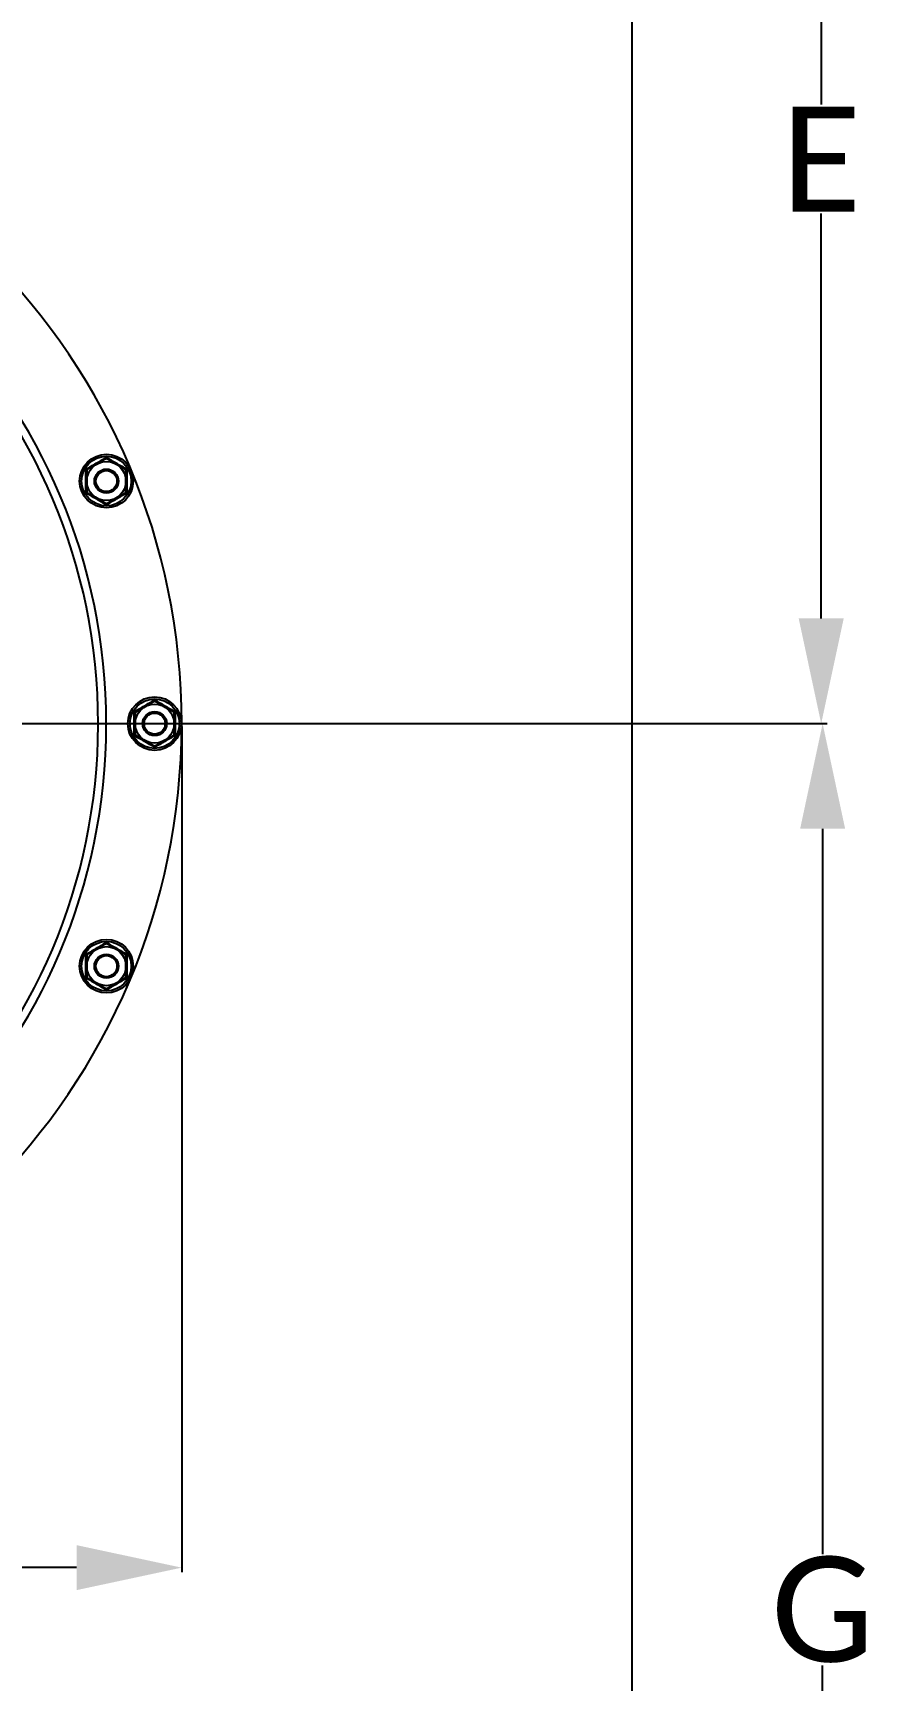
# Model space of a CAD drawing. Header units: millimetres. Extents: x 7589 to 12925, y 625 to 5429.
# Drawn here: x 11221 to 11500, y 4434 to 4983 of the extents above; entities that cross this region are included whole.
import ezdxf

# ---------------------------------------------------------------- set-up
doc = ezdxf.new("R2010")
doc.units = ezdxf.units.MM
doc.header["$LTSCALE"] = 307.34
doc.header["$PDMODE"] = 3
doc.header["$PDSIZE"] = 8
doc.layers.get('0').update_dxf_attribs({"linetype": 'CONTINUOUS'})
doc.layers.get('Defpoints').update_dxf_attribs({"linetype": 'CONTINUOUS'})
doc.layers.add('02___PRT_ALL_AXES', color=7, linetype='CONTINUOUS')
doc.styles.get("Standard").update_dxf_attribs({"font": 'calibri.ttf'})
doc.dimstyles.get("Standard").update_dxf_attribs({"dimtxt": 35, "dimasz": 35, "dimexe": 1.5, "dimexo": 1, "dimtad": 1, "dimdsep": 46, "dimtxsty": 'Standard', "dimblk": '_FILLED', "dimblk1": '_FILLED', "dimblk2": '_FILLED', "dimcen": 0.09, "dimazin": 2, "dimtol": 1, "dimtp": 0.01, "dimtm": 0.01, "dimtfac": 1, "dimtofl": 0, "dimtmove": 0, "dimatfit": 3, "dimldrblk": '_FILLED', "dimfxl": 1, "dimtolj": 1, "dimarcsym": 0})

# ---------------------------------------------------------------- blocks, each defined once
blk = doc.blocks.new('_FILLED')
at = {"color": 0, "linetype": 'ByBlock'}
blk.add_solid([(0, 0), (-1, 0.214), (-1, -0.214)], dxfattribs=at)
blk = doc.blocks.new('*D41')
at = {"color": 0, "lineweight": -2}
for p, q in [((11050.04, 4753.7), (11050.04, 5267.17)), ((11085.04, 5265.67), (11234.8, 5265.67)), ((11385.04, 5265.67), (11262.83, 5265.67)), ((11420.04, 4760.65), (11420.04, 5267.17))]:
    blk.add_line(p, q, dxfattribs=at)
at = {"layer": 'Defpoints', "color": 0}
for p in [(11050.04, 5265.67), (11420.04, 4759.65), (11050.04, 4752.7)]:
    blk.add_point(p, dxfattribs=at)
at = {"color": 0, "linetype": 'ByBlock', "lineweight": -2, "xscale": 35, "yscale": 35, "zscale": 35, "rotation": 180}
blk.add_blockref('_FILLED', (11050.04, 5265.67), dxfattribs=at)
at = {"color": 0, "linetype": 'ByBlock', "lineweight": -2, "xscale": 35, "yscale": 35, "zscale": 35}
blk.add_blockref('_FILLED', (11420.04, 5265.67), dxfattribs=at)
at = {"color": 0, "insert": (11248.81, 5265.67), "char_height": 35, "attachment_point": 5}
blk.add_mtext('\\A1;\\A1;D', dxfattribs=at)
blk = doc.blocks.new('*D42')
at = {"color": 0, "lineweight": -2}
for p, q in [((10836.01, 5128.59), (11484.46, 5128.59)), ((11482.96, 5093.59), (11482.96, 4958.77)), ((11482.96, 4787.7), (11482.96, 4922.52)), ((11051.04, 4752.7), (11484.46, 4752.7))]:
    blk.add_line(p, q, dxfattribs=at)
at = {"layer": 'Defpoints', "color": 0}
for p in [(10835.01, 5128.59), (11482.96, 5128.59), (11050.04, 4752.7)]:
    blk.add_point(p, dxfattribs=at)
at = {"color": 0, "linetype": 'ByBlock', "lineweight": -2, "xscale": 35, "yscale": 35, "zscale": 35}
for p, rotation in [((11482.96, 5128.59), 90), ((11482.96, 4752.7), 270)]:
    blk.add_blockref('_FILLED', p, dxfattribs=dict(at, rotation=rotation))
at = {"color": 0, "insert": (11482.96, 4940.64), "char_height": 35, "attachment_point": 5}
blk.add_mtext('\\A1;\\A1;E', dxfattribs=at)
blk = doc.blocks.new('*D51')
at = {"color": 0, "lineweight": -2}
for p, q in [((10830.13, 4751.7), (10830.13, 4470.21)), ((11270.04, 4751.7), (11270.04, 4470.21)), ((10865.13, 4471.71), (10994.19, 4471.71)), ((11235.04, 4471.71), (11111.29, 4471.71))]:
    blk.add_line(p, q, dxfattribs=at)
at = {"layer": 'Defpoints', "color": 0}
for p in [(10830.13, 4752.7), (11270.04, 4752.7), (11270.04, 4471.71)]:
    blk.add_point(p, dxfattribs=at)
at = {"color": 0, "linetype": 'ByBlock', "lineweight": -2, "xscale": 35, "yscale": 35, "zscale": 35, "rotation": 180}
blk.add_blockref('_FILLED', (10830.13, 4471.71), dxfattribs=at)
at = {"color": 0, "linetype": 'ByBlock', "lineweight": -2, "xscale": 35, "yscale": 35, "zscale": 35}
blk.add_blockref('_FILLED', (11270.04, 4471.71), dxfattribs=at)
at = {"color": 0, "insert": (11052.74, 4471.71), "char_height": 35, "attachment_point": 5}
blk.add_mtext('\\A1;\\A1;%%C440', dxfattribs=at)
blk = doc.blocks.new('*D53')
at = {"color": 0, "lineweight": -2}
for p, q in [((11051.04, 4752.7), (11484.94, 4752.7)), ((11483.44, 4717.7), (11483.44, 4476.23)), ((11483.44, 4197.7), (11483.44, 4439.17)), ((11051.04, 4162.7), (11484.94, 4162.7))]:
    blk.add_line(p, q, dxfattribs=at)
at = {"layer": 'Defpoints', "color": 0}
for p in [(11050.04, 4752.7), (11483.44, 4752.7), (11050.04, 4162.7)]:
    blk.add_point(p, dxfattribs=at)
at = {"color": 0, "linetype": 'ByBlock', "lineweight": -2, "xscale": 35, "yscale": 35, "zscale": 35}
for p, rotation in [((11483.44, 4752.7), 90), ((11483.44, 4162.7), 270)]:
    blk.add_blockref('_FILLED', p, dxfattribs=dict(at, rotation=rotation))
at = {"color": 0, "insert": (11483.44, 4457.7), "char_height": 35, "attachment_point": 5}
blk.add_mtext('\\A1;\\A1;G', dxfattribs=at)

msp = doc.modelspace()

# ---------------------------------------------------------------- linework, layer by layer
at = {"color": 0}
for p, q in [((11420.03798, 2364.25215), (11420.03798, 5128.59124)), ((11050.03798, 4752.69723), (11420.03798, 4752.69723))]:
    msp.add_line(p, q, dxfattribs=at)
at = {"color": 0, "linetype": 'Continuous'}
for p, q in [((11244.97629, 4840.94898), (11238.47642, 4837.19598)), ((11238.47642, 4837.19598), (11238.47669, 4829.69042)), ((11251.47642, 4837.19644), (11244.97629, 4840.94898)), ((11251.47669, 4829.69088), (11251.47642, 4837.19644)), ((11238.47669, 4829.69042), (11244.97682, 4825.93788)), ((11244.97682, 4825.93788), (11251.47669, 4829.69088)), ((11261.03771, 4760.20278), (11254.53784, 4756.44977)), ((11267.53784, 4756.45023), (11261.03771, 4760.20278)), ((11254.53784, 4756.44977), (11254.53811, 4748.94422)), ((11267.53811, 4748.94468), (11267.53784, 4756.45023)), ((11254.53811, 4748.94422), (11261.03824, 4745.19167)), ((11261.03824, 4745.19167), (11267.53811, 4748.94468)), ((11244.97629, 4679.45658), (11238.47642, 4675.70357)), ((11251.47642, 4675.70403), (11244.97629, 4679.45658)), ((11238.47642, 4675.70357), (11238.47669, 4668.19802)), ((11251.47669, 4668.19847), (11251.47642, 4675.70403)), ((11238.47669, 4668.19802), (11244.97682, 4664.44547)), ((11244.97682, 4664.44547), (11251.47669, 4668.19847))]:
    msp.add_line(p, q, dxfattribs=at)
for centre, radius in [((11244.97656, 4833.44343), 8.91272), ((11244.97656, 4833.44343), 8.24637), ((11244.97656, 4833.44343), 6.5), ((11244.97656, 4833.44343), 4), ((11244.97656, 4833.44343), 3.5), ((11261.03798, 4752.69723), 8.91272), ((11261.03798, 4752.69723), 8.24637), ((11261.03798, 4752.69723), 6.5), ((11261.03798, 4752.69723), 4), ((11261.03798, 4752.69723), 3.5), ((11244.97656, 4671.95102), 8.91272), ((11244.97656, 4671.95102), 8.24637), ((11244.97656, 4671.95102), 6.5), ((11244.97656, 4671.95102), 4), ((11244.97656, 4671.95102), 3.5)]:
    msp.add_circle(centre, radius, dxfattribs=at)
for points in [[(11238.12452, 4837.39913), (11239.27259, 4838.04785), (11241.56718, 4839.34817), (11243.84049, 4840.68534), (11244.97628, 4841.35532)], [(11244.97627, 4841.35532), (11246.11212, 4840.68542), (11248.38552, 4839.34841), (11250.6802, 4838.04825), (11251.82832, 4837.39961)], [(11244.97684, 4825.53154), (11243.841, 4826.20144), (11241.56759, 4827.53845), (11239.27291, 4828.83861), (11238.1248, 4829.48725)], [(11251.8286, 4829.48773), (11250.68053, 4828.83901), (11248.38594, 4827.53869), (11246.11263, 4826.20152), (11244.97683, 4825.53154)], [(11254.18594, 4756.65293), (11255.334, 4757.30165), (11257.6286, 4758.60197), (11259.90191, 4759.93914), (11261.0377, 4760.60911)], [(11261.03769, 4760.60911), (11262.17353, 4759.93922), (11264.44694, 4758.60221), (11266.74162, 4757.30205), (11267.88973, 4756.65341)], [(11261.03826, 4744.78534), (11259.90242, 4745.45523), (11257.62901, 4746.79225), (11255.33433, 4748.0924), (11254.18622, 4748.74104)], [(11267.89001, 4748.74153), (11266.74195, 4748.09281), (11264.44736, 4746.79249), (11262.17405, 4745.45531), (11261.03825, 4744.78534)], [(11238.12452, 4675.90672), (11239.27259, 4676.55544), (11241.56718, 4677.85576), (11243.84049, 4679.19294), (11244.97628, 4679.86291)], [(11244.97627, 4679.86291), (11246.11212, 4679.19302), (11248.38552, 4677.856), (11250.6802, 4676.55584), (11251.82832, 4675.90721)], [(11244.97684, 4664.03913), (11243.841, 4664.70903), (11241.56759, 4666.04604), (11239.27291, 4667.3462), (11238.1248, 4667.99484)], [(11251.8286, 4667.99532), (11250.68053, 4667.3466), (11248.38594, 4666.04628), (11246.11263, 4664.70911), (11244.97683, 4664.03913)]]:
    msp.add_open_spline(points, degree=3, dxfattribs=at)
for points, knots in [([(11238.12482, 4829.48724), (11238.13712, 4830.81501), (11238.15823, 4833.45234), (11238.13677, 4836.08968), (11238.12454, 4837.39914)], [0, 0, 0, 0, 0.503470775, 1, 1, 1, 1]), ([(11238.47642, 4837.19598), (11238.47659, 4837.19528), (11238.47225, 4837.19922), (11238.46864, 4837.19999), (11238.45879, 4837.20651), (11238.44712, 4837.21303), (11238.43183, 4837.22209), (11238.4063, 4837.2369), (11238.36829, 4837.25892), (11238.31648, 4837.28869), (11238.25743, 4837.32256), (11238.19266, 4837.35982), (11238.14773, 4837.38573), (11238.12454, 4837.39912)], [0, 0, 0, 0, 0.005270768, 0.020858191, 0.046282368, 0.081003533, 0.124365062, 0.175697192, 0.299730798, 0.448270882, 0.617065146, 0.802297204, 1, 1, 1, 1]), ([(11244.97628, 4840.94898), (11244.97628, 4840.9084), (11244.97729, 4841.21987), (11244.97628, 4841.26044), (11244.97628, 4841.35532)], [0, 0, 0, 0, 0.29956188, 1, 1, 1, 1]), ([(11251.8283, 4837.39961), (11251.80511, 4837.38622), (11251.76018, 4837.3603), (11251.69541, 4837.32304), (11251.63636, 4837.28916), (11251.58455, 4837.25939), (11251.54653, 4837.23736), (11251.52101, 4837.22255), (11251.5057, 4837.21349), (11251.4941, 4837.20695), (11251.4841, 4837.20048), (11251.48076, 4837.19963), (11251.47614, 4837.19578), (11251.47642, 4837.19644)], [0, 0, 0, 0, 0.197705209, 0.382939848, 0.551741292, 0.700291465, 0.824330592, 0.875663154, 0.919023194, 0.953740564, 0.97915805, 0.994736811, 1, 1, 1, 1]), ([(11251.8283, 4837.39962), (11251.81599, 4836.07199), (11251.79489, 4833.43465), (11251.81634, 4830.79732), (11251.82858, 4829.48772)], [0, 0, 0, 0, 0.503419542, 1, 1, 1, 1]), ([(11238.4767, 4829.69042), (11238.47699, 4829.69107), (11238.47236, 4829.68726), (11238.46901, 4829.68645), (11238.45895, 4829.68011), (11238.44727, 4829.67373), (11238.43186, 4829.66485), (11238.40623, 4829.65023), (11238.36817, 4829.62826), (11238.31647, 4829.59829), (11238.25759, 4829.56407), (11238.19292, 4829.5266), (11238.148, 4829.50064), (11238.1248, 4829.48724)], [0, 0, 0, 0, 0.005246527, 0.020788041, 0.046167334, 0.080859382, 0.124204947, 0.175529424, 0.299562897, 0.448123589, 0.616956491, 0.802239647, 1, 1, 1, 1]), ([(11244.97684, 4825.53154), (11244.97683, 4825.62642), (11244.97784, 4825.66699), (11244.97681, 4825.97846), (11244.97681, 4825.93788)], [0, 0, 0, 0, 0.700434158, 1, 1, 1, 1]), ([(11251.82859, 4829.48773), (11251.80539, 4829.50112), (11251.76047, 4829.52708), (11251.69579, 4829.56455), (11251.63693, 4829.59876), (11251.5852, 4829.62875), (11251.54719, 4829.65064), (11251.52146, 4829.66538), (11251.50628, 4829.674), (11251.49398, 4829.68108), (11251.48611, 4829.68537), (11251.48094, 4829.68859), (11251.47913, 4829.68915), (11251.47651, 4829.69157), (11251.47668, 4829.69088)], [0, 0, 0, 0, 0.197757183, 0.383035853, 0.551868359, 0.700432958, 0.824469569, 0.875795596, 0.919142329, 0.953834439, 0.979211825, 0.988239588, 0.994751198, 1, 1, 1, 1]), ([(11261.0377, 4760.20277), (11261.0377, 4760.1622), (11261.03871, 4760.47366), (11261.0377, 4760.51424), (11261.0377, 4760.60911)], [0, 0, 0, 0, 0.29956188, 1, 1, 1, 1]), ([(11254.18624, 4748.74104), (11254.19854, 4750.0688), (11254.21965, 4752.70614), (11254.19819, 4755.34347), (11254.18596, 4756.65293)], [0, 0, 0, 0, 0.503470775, 1, 1, 1, 1]), ([(11254.53784, 4756.44977), (11254.53801, 4756.44908), (11254.53367, 4756.45302), (11254.53006, 4756.45378), (11254.52021, 4756.4603), (11254.50854, 4756.46682), (11254.49325, 4756.47588), (11254.46772, 4756.49069), (11254.4297, 4756.51272), (11254.3779, 4756.54249), (11254.31885, 4756.57636), (11254.25407, 4756.61362), (11254.20915, 4756.63953), (11254.18596, 4756.65292)], [0, 0, 0, 0, 0.005270768, 0.020858191, 0.046282368, 0.081003533, 0.124365062, 0.175697192, 0.299730798, 0.448270882, 0.617065146, 0.802297204, 1, 1, 1, 1]), ([(11267.88971, 4756.6534), (11267.86653, 4756.64001), (11267.8216, 4756.6141), (11267.75683, 4756.57683), (11267.69778, 4756.54296), (11267.64597, 4756.51318), (11267.60794, 4756.49116), (11267.58243, 4756.47634), (11267.56711, 4756.46729), (11267.55552, 4756.46075), (11267.54552, 4756.45428), (11267.54218, 4756.45343), (11267.53756, 4756.44958), (11267.53784, 4756.45023)], [0, 0, 0, 0, 0.197705209, 0.382939848, 0.551741292, 0.700291465, 0.824330592, 0.875663154, 0.919023194, 0.953740564, 0.97915805, 0.994736811, 1, 1, 1, 1]), ([(11267.88971, 4756.65342), (11267.87741, 4755.32578), (11267.85631, 4752.68845), (11267.87776, 4750.05112), (11267.88999, 4748.74152)], [0, 0, 0, 0, 0.503419542, 1, 1, 1, 1]), ([(11254.53812, 4748.94421), (11254.53841, 4748.94486), (11254.53378, 4748.94105), (11254.53043, 4748.94025), (11254.52037, 4748.9339), (11254.50869, 4748.92753), (11254.49328, 4748.91865), (11254.46765, 4748.90403), (11254.42959, 4748.88206), (11254.37789, 4748.85209), (11254.31901, 4748.81787), (11254.25434, 4748.7804), (11254.20942, 4748.75443), (11254.18622, 4748.74104)], [0, 0, 0, 0, 0.005246527, 0.020788041, 0.046167334, 0.080859382, 0.124204947, 0.175529424, 0.299562897, 0.448123589, 0.616956491, 0.802239647, 1, 1, 1, 1]), ([(11267.89001, 4748.74152), (11267.86681, 4748.75492), (11267.82189, 4748.78087), (11267.75721, 4748.81835), (11267.69835, 4748.85255), (11267.64661, 4748.88255), (11267.60861, 4748.90444), (11267.58288, 4748.91918), (11267.5677, 4748.92779), (11267.5554, 4748.93487), (11267.54753, 4748.93916), (11267.54236, 4748.94238), (11267.54055, 4748.94294), (11267.53793, 4748.94536), (11267.53809, 4748.94467)], [0, 0, 0, 0, 0.197757183, 0.383035853, 0.551868359, 0.700432958, 0.824469569, 0.875795596, 0.919142329, 0.953834439, 0.979211825, 0.988239588, 0.994751198, 1, 1, 1, 1]), ([(11261.03826, 4744.78534), (11261.03825, 4744.88021), (11261.03926, 4744.92079), (11261.03823, 4745.23226), (11261.03823, 4745.19168)], [0, 0, 0, 0, 0.700434158, 1, 1, 1, 1]), ([(11244.97628, 4679.45657), (11244.97628, 4679.41599), (11244.97729, 4679.72746), (11244.97628, 4679.76804), (11244.97628, 4679.86291)], [0, 0, 0, 0, 0.29956188, 1, 1, 1, 1]), ([(11238.12482, 4667.99483), (11238.13712, 4669.3226), (11238.15823, 4671.95994), (11238.13677, 4674.59727), (11238.12454, 4675.90673)], [0, 0, 0, 0, 0.503470775, 1, 1, 1, 1]), ([(11238.47642, 4675.70357), (11238.47659, 4675.70287), (11238.47225, 4675.70682), (11238.46864, 4675.70758), (11238.45879, 4675.7141), (11238.44712, 4675.72062), (11238.43183, 4675.72968), (11238.4063, 4675.74449), (11238.36829, 4675.76651), (11238.31648, 4675.79628), (11238.25743, 4675.83015), (11238.19266, 4675.86741), (11238.14773, 4675.89332), (11238.12454, 4675.90671)], [0, 0, 0, 0, 0.005270768, 0.020858191, 0.046282368, 0.081003533, 0.124365062, 0.175697192, 0.299730798, 0.448270882, 0.617065146, 0.802297204, 1, 1, 1, 1]), ([(11251.8283, 4675.9072), (11251.80511, 4675.89381), (11251.76018, 4675.86789), (11251.69541, 4675.83063), (11251.63636, 4675.79675), (11251.58455, 4675.76698), (11251.54653, 4675.74496), (11251.52101, 4675.73014), (11251.5057, 4675.72108), (11251.4941, 4675.71454), (11251.4841, 4675.70807), (11251.48076, 4675.70722), (11251.47614, 4675.70337), (11251.47642, 4675.70403)], [0, 0, 0, 0, 0.197705209, 0.382939848, 0.551741292, 0.700291465, 0.824330592, 0.875663154, 0.919023194, 0.953740564, 0.97915805, 0.994736811, 1, 1, 1, 1]), ([(11251.8283, 4675.90721), (11251.81599, 4674.57958), (11251.79489, 4671.94224), (11251.81634, 4669.30491), (11251.82858, 4667.99532)], [0, 0, 0, 0, 0.503419542, 1, 1, 1, 1]), ([(11238.4767, 4668.19801), (11238.47699, 4668.19866), (11238.47236, 4668.19485), (11238.46901, 4668.19405), (11238.45895, 4668.1877), (11238.44727, 4668.18132), (11238.43186, 4668.17244), (11238.40623, 4668.15782), (11238.36817, 4668.13586), (11238.31647, 4668.10589), (11238.25759, 4668.07167), (11238.19292, 4668.03419), (11238.148, 4668.00823), (11238.1248, 4667.99484)], [0, 0, 0, 0, 0.005246527, 0.020788041, 0.046167334, 0.080859382, 0.124204947, 0.175529424, 0.299562897, 0.448123589, 0.616956491, 0.802239647, 1, 1, 1, 1]), ([(11251.82859, 4667.99532), (11251.80539, 4668.00871), (11251.76047, 4668.03467), (11251.69579, 4668.07214), (11251.63693, 4668.10635), (11251.5852, 4668.13634), (11251.54719, 4668.15823), (11251.52146, 4668.17297), (11251.50628, 4668.18159), (11251.49398, 4668.18867), (11251.48611, 4668.19296), (11251.48094, 4668.19618), (11251.47913, 4668.19674), (11251.47651, 4668.19916), (11251.47668, 4668.19847)], [0, 0, 0, 0, 0.197757183, 0.383035853, 0.551868359, 0.700432958, 0.824469569, 0.875795596, 0.919142329, 0.953834439, 0.979211825, 0.988239588, 0.994751198, 1, 1, 1, 1]), ([(11244.97684, 4664.03914), (11244.97683, 4664.13401), (11244.97784, 4664.17458), (11244.97681, 4664.48605), (11244.97681, 4664.44548)], [0, 0, 0, 0, 0.700434158, 1, 1, 1, 1])]:
    msp.add_open_spline(points, degree=3, knots=knots, dxfattribs=at)
at = {"layer": '02___PRT_ALL_AXES', "color": 0, "linetype": 'Continuous'}
for p, q in [((11269.92992, 4752.69723), (11270.03798, 4752.69723)), ((11269.92994, 4752.23668), (11270.03749, 4752.23646))]:
    msp.add_line(p, q, dxfattribs=at)
for centre, radius, start, end in [((11050.03798, 4752.69723), 220, 0, 359.88), ((11050.03798, 4752.69723), 194.89893, 0, 359.88), ((11050.03798, 4752.69723), 192.18745, 0, 359.88), ((11052.55807, 4752.63501), 189.66724, 359.8781049, 0), ((11050.03798, 4752.69723), 194.93764, 359.8795116, 0), ((11050.03798, 4752.69723), 220.0046, 359.8798357, 0)]:
    msp.add_arc(centre, radius, start, end, dxfattribs=at)

# ---------------------------------------------------------------- dimensions: what is measured, and where the dimension line sits
at = {"color": 0}
for base, p1, p2, text, picture, middle in [((11050.03798, 5265.66625), (11420.03798, 4759.65185), (11050.03798, 4752.69723), '\\A1;D', '*D41', (11248.81496, 5265.66625)), ((11270.03798, 4471.70965), (10830.12525, 4752.69723), (11270.03798, 4752.69723), '\\A1;%%C440', '*D51', (11052.73949, 4471.70965))]:
    dim = msp.add_linear_dim(base=base, p1=p1, p2=p2, text=text, dimstyle='Standard', override={"dimtad": 0, "dimtih": 1, "dimtoh": 1, "dimdec": 4, "dimzin": 0, "dimtxsty": 'Standard', "dimcen": 62.865, "dimadec": 0, "dimazin": 0, "dimtdec": 4, "dimtzin": 0}, dxfattribs=at)
    dim.commit()
    dim.dimension.update_dxf_attribs({"geometry": picture, "text_midpoint": middle, "dimtype": 160})
dim = msp.add_linear_dim(base=(11482.96425, 5128.59124), p1=(11050.03798, 4752.69723), p2=(10835.01219, 5128.59124), angle=90, text='\\A1;E', dimstyle='Standard', override={"dimtad": 0, "dimtih": 1, "dimtoh": 1, "dimdec": 4, "dimzin": 0, "dimtxsty": 'Standard', "dimcen": 62.865, "dimadec": 0, "dimazin": 0, "dimtdec": 4, "dimtzin": 0}, dxfattribs=at)
dim.commit()
dim.dimension.update_dxf_attribs({"geometry": '*D42', "text_midpoint": (11482.96425, 4940.64424), "dimtype": 160})
dim = msp.add_linear_dim(base=(11483.44493, 4752.69723), p1=(11050.03798, 4162.69723), p2=(11050.03798, 4752.69723), angle=90, text='\\A1;G', dimstyle='Standard', override={"dimtad": 0, "dimtih": 1, "dimtoh": 1, "dimdec": 4, "dimzin": 0, "dimtxsty": 'Standard', "dimcen": 62.865, "dimadec": 0, "dimazin": 0, "dimtdec": 4, "dimtzin": 0}, dxfattribs=at)
dim.commit()
dim.dimension.update_dxf_attribs({"geometry": '*D53', "text_midpoint": (11483.44493, 4457.69723)})

doc.saveas('drawing.dxf')
